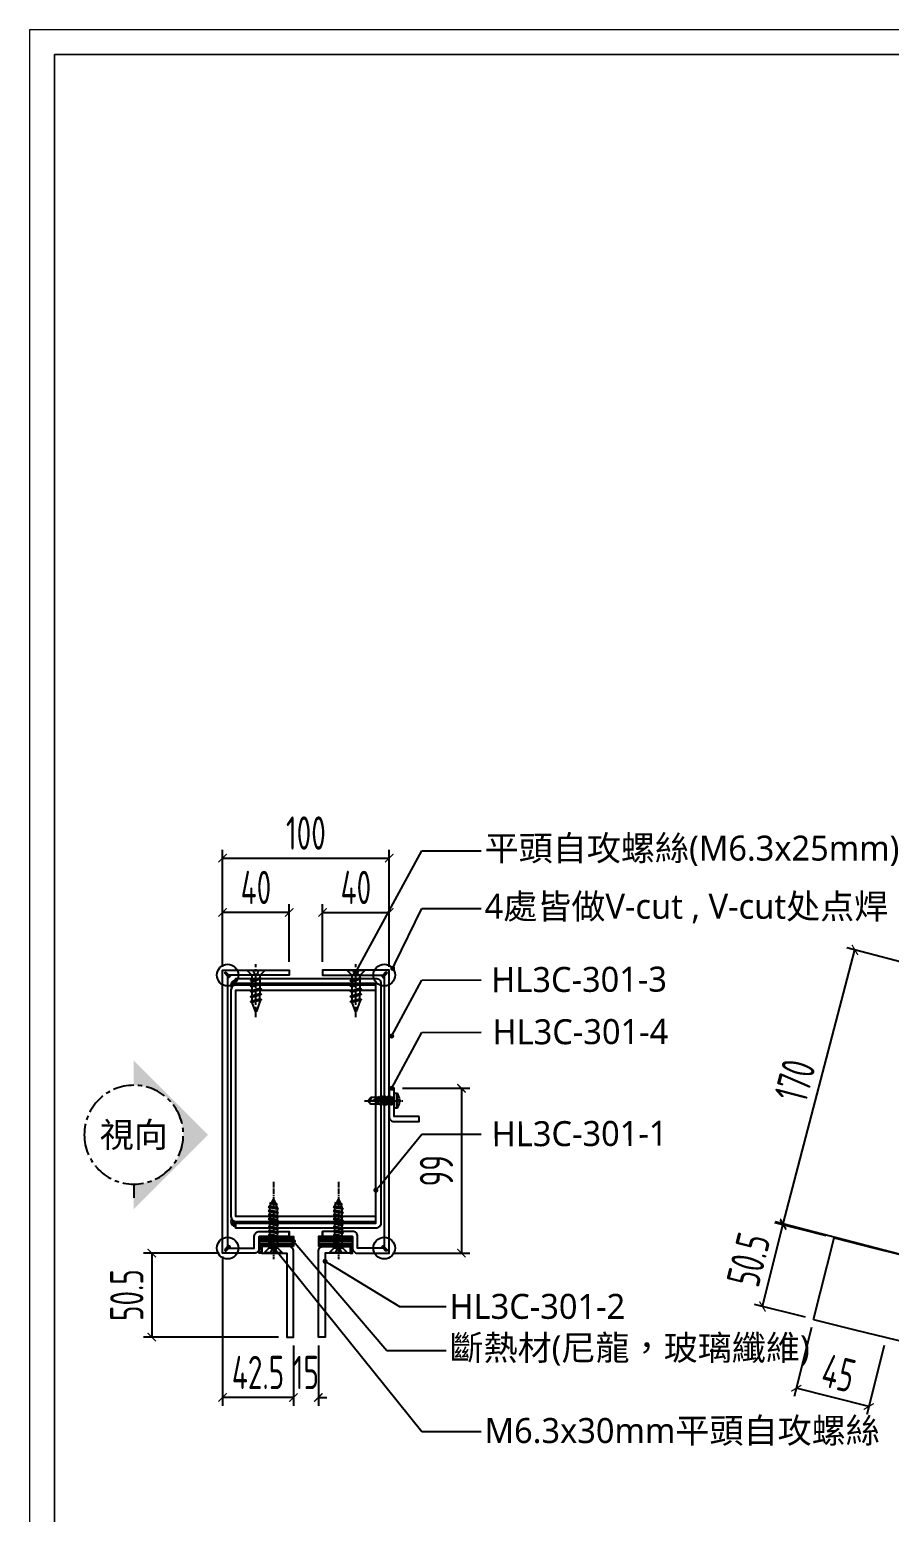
# Model space of a CAD drawing. Extents: x -3378 to 102197, y -3799 to 48702.
# Drawn here: x 22484 to 23001, y -1913 to -1022 of the extents above; entities that cross this region are included whole.
import ezdxf
from ezdxf import colors
from ezdxf.entities.mleader import LeaderData, LeaderLine
from ezdxf.enums import TextEntityAlignment as Align
from ezdxf.math import Vec2, Vec3

# ---------------------------------------------------------------- set-up
doc = ezdxf.new("R2010")
doc.units = 0
doc.linetypes.add('CEN1', pattern=[9, 6, -1, 1, -1])
doc.linetypes.add('CENTER', pattern=[2, 1.25, -0.25, 0.25, -0.25])
for name, color, linetype in [('ARR', 6, 'Continuous'), ('CENTER', 4, 'CENTER'), ('DIM', 173, 'Continuous'), ('GM_ANNO_LABL', 4, 'Continuous'), ('GM_ANNO_TEXT', 7, 'Continuous'), ('螺絲 固定五金 FASTENERS', 124, 'Continuous'), ('螺絲、螺栓', 4, 'Continuous'), ('註解NOTE', 60, 'Continuous'), ('金屬面材 METAL PANEL', 2, 'Continuous'), ('鐵件', 6, 'Continuous'), ('镀锌钢板', 3, 'Continuous')]:
    doc.layers.add(name, color=color, linetype=linetype)
doc.layers.add('GM_CNST', color=171, linetype='Continuous', lineweight=5, plot=False)
doc.styles.add('CHINESE', font='ros1.shx', dxfattribs={"width": 0.75, "bigfont": 'hztxt.shx'})
doc.styles.add('GM', font='')
doc.styles.get('GM').set_extended_font_data('Microsoft JhengHei')
doc.dimstyles.new('F-05', dxfattribs={"dimscale": 5, "dimtxt": 4, "dimasz": 1, "dimexe": 1, "dimexo": 1, "dimgap": 1, "dimtad": 1, "dimdec": 1, "dimzin": 12, "dimdsep": 46, "dimtxsty": 'CHINESE', "dimblk": 'ARCHTICK', "dimcen": 0, "dimclrd": 4, "dimclre": 4, "dimclrt": 1, "dimadec": 0, "dimazin": 3, "dimtfac": 1, "dimtdec": 1, "dimtix": 1, "dimtofl": 0, "dimtmove": 2, "dimatfit": 3, "dimfxl": 1, "dimtolj": 1, "dimtzin": 0, "dimarcsym": 0})
pattern_1 = [(180, (615910.7248, 26685.171), (-1e-15, -1.25), [])]

# ---------------------------------------------------------------- blocks, each defined once
blk = doc.blocks.new('_ArchTick')
at = {"color": 0, "linetype": 'ByBlock', "const_width": 0.15}
blk.add_lwpolyline([(-0.5, -0.5), (0.5, 0.5)], dxfattribs=at)
blk = doc.blocks.new('*D1325')
at = {"layer": 'Defpoints', "color": 0, "ltscale": 10, "transparency": 16777216}
for p in [(22955.03, -1796.71), (22998.57, -1807.65), (22944.63, -1838.12)]:
    blk.add_point(p, dxfattribs=at)
at = {"layer": 'DIM', "color": 4, "lineweight": -2, "ltscale": 10, "transparency": 16777216}
for p, q in [((22953.81, -1801.56), (22943.41, -1842.97)), ((22997.35, -1812.5), (22986.95, -1853.91)), ((22988.16, -1849.06), (22944.63, -1838.12))]:
    blk.add_line(p, q, dxfattribs=at)
at = {"layer": 'DIM', "color": 4, "lineweight": -2, "ltscale": 10, "transparency": 16777216, "xscale": 5, "yscale": 5, "zscale": 5}
for p, rotation in [((22944.63, -1838.12), 165.8931912055115), ((22988.16, -1849.06), 345.8931912055115)]:
    blk.add_blockref('_ArchTick', p, dxfattribs=dict(at, rotation=rotation))
at = {"layer": 'DIM', "color": 1, "ltscale": 10, "transparency": 16777216, "insert": (22970.05, -1829.04), "char_height": 20, "attachment_point": 5, "rotation": 345.89319, "style": 'CHINESE'}
blk.add_mtext('\\A1;45', dxfattribs=at)
blk = doc.blocks.new('*D1326')
at = {"layer": 'Defpoints', "color": 0, "ltscale": 10, "transparency": 16777216}
for p in [(22979.86, -1574.83), (23054.36, -1594.31), (23011.35, -1758.79)]:
    blk.add_point(p, dxfattribs=at)
at = {"layer": 'DIM', "color": 4, "lineweight": -2, "ltscale": 10, "transparency": 16777216}
for p, q in [((22936.85, -1739.3), (22979.86, -1574.83)), ((23049.52, -1593.05), (22975.03, -1573.57)), ((23006.51, -1757.52), (22932.01, -1738.04))]:
    blk.add_line(p, q, dxfattribs=at)
at = {"layer": 'DIM', "color": 4, "lineweight": -2, "ltscale": 10, "transparency": 16777216, "xscale": 5, "yscale": 5, "zscale": 5}
for p, rotation in [((22979.86, -1574.83), 75.34429539571796), ((22936.85, -1739.3), 255.3442953957179)]:
    blk.add_blockref('_ArchTick', p, dxfattribs=dict(at, rotation=rotation))
at = {"layer": 'DIM', "color": 1, "ltscale": 10, "transparency": 16777216, "insert": (22943.85, -1653.27), "char_height": 20, "attachment_point": 5, "rotation": 75.3443, "style": 'CHINESE'}
blk.add_mtext('\\A1;170', dxfattribs=at)
blk = doc.blocks.new('*D1327')
at = {"layer": 'Defpoints', "color": 0, "ltscale": 10, "transparency": 16777216}
for p in [(22936.67, -1740.02), (22967.34, -1747.73), (22955.03, -1796.71)]:
    blk.add_point(p, dxfattribs=at)
at = {"layer": 'DIM', "color": 4, "lineweight": -2, "ltscale": 10, "transparency": 16777216}
for p, q in [((22924.36, -1789), (22936.67, -1740.02)), ((22962.49, -1746.51), (22931.82, -1738.8)), ((22950.18, -1795.49), (22919.51, -1787.78))]:
    blk.add_line(p, q, dxfattribs=at)
at = {"layer": 'DIM', "color": 4, "lineweight": -2, "ltscale": 10, "transparency": 16777216, "xscale": 5, "yscale": 5, "zscale": 5}
for p, rotation in [((22936.67, -1740.02), 75.88910720799166), ((22924.36, -1789), 255.8891072079916)]:
    blk.add_blockref('_ArchTick', p, dxfattribs=dict(at, rotation=rotation))
at = {"layer": 'DIM', "color": 1, "ltscale": 10, "transparency": 16777216, "insert": (22915.97, -1760.85), "char_height": 20, "attachment_point": 5, "rotation": 75.88911, "style": 'CHINESE'}
blk.add_mtext('\\A1;50.5', dxfattribs=at)
blk = doc.blocks.new('*u927')
at = {"layer": 'CENTER', "color": 0, "ltscale": 5}
blk.add_line((28.28, 0), (-3.62, 0), dxfattribs=at)
at = {"layer": '螺絲、螺栓', "color": 0, "linetype": 'ByBlock', "ltscale": 0.2}
for p, q in [((0.3, 5.3), (0.3, -5.3)), ((3.1, 2.5), (3.1, -2.5)), ((3.1, 2.39), (4.64, 2.39)), ((5.08, 3.15), (6.34, -3.15)), ((5.7, 2.39), (7.79, 2.39)), ((8.23, 3.15), (9.49, -3.15)), ((8.85, 2.39), (10.94, 2.39)), ((11.38, 3.15), (12.64, -3.15)), ((12, 2.39), (14.09, 2.39)), ((14.53, 3.15), (15.79, -3.15)), ((17.24, 2.39), (15.15, 2.39)), ((17.68, 3.15), (18.94, -3.15)), ((18.17, 2.61), (24.84, 0.24)), ((3.1, -2.39), (5.9, -2.39)), ((6.96, -2.39), (9.05, -2.39)), ((10.11, -2.39), (12.2, -2.39)), ((13.26, -2.39), (15.35, -2.39)), ((16.41, -2.39), (18.5, -2.39)), ((24.84, -0.23), (19.52, -2.25))]:
    blk.add_line(p, q, dxfattribs=at)
blk.add_lwpolyline([(3.1, -2.5), (0.3, -5.3), (0, -5.3), (0, 5.3), (0.3, 5.3), (3.1, 2.5)], dxfattribs=at)
blk.add_lwpolyline([(0, 1.61, -0.048054), (2.67, 0.68, -0.292428), (3.1, 0, -0.292428), (2.67, -0.68, -0.048054), (0, -1.61, -0.048054)], format="xyb", dxfattribs=at)
for points in [[(6.34, -3.15), (5.9, -2.39), (4.64, 2.39), (5.08, 3.15), (5.27, 3.15), (5.7, 2.39), (6.96, -2.39), (6.53, -3.15)], [(9.49, -3.15), (9.05, -2.39), (7.79, 2.39), (8.23, 3.15), (8.42, 3.15), (8.85, 2.39), (10.11, -2.39), (9.68, -3.15)], [(12.64, -3.15), (12.2, -2.39), (10.94, 2.39), (11.38, 3.15), (11.57, 3.15), (12, 2.39), (13.26, -2.39), (12.83, -3.15)], [(15.79, -3.15), (15.35, -2.39), (14.09, 2.39), (14.53, 3.15), (14.72, 3.15), (15.15, 2.39), (16.41, -2.39), (15.98, -3.15)], [(18.94, -3.15), (18.5, -2.39), (17.24, 2.39), (17.68, 3.15), (17.87, 3.15), (18.3, 2.39), (19.56, -2.39), (19.13, -3.15)]]:
    blk.add_lwpolyline(points, close=True, dxfattribs=at)
blk.add_arc((24.75, 0), 0.252, 292.16272, 69.4623, dxfattribs=at)
blk = doc.blocks.new('*U929')
blk.add_blockref('*u927', (0, 0))
blk = doc.blocks.new('*D1332')
at = {"layer": 'Defpoints', "color": 0, "ltscale": 10, "transparency": 16777216}
for p in [(22600.26, -1552.25), (22600.26, -1589.91), (22640.26, -1586.91)]:
    blk.add_point(p, dxfattribs=at)
at = {"layer": 'DIM', "color": 4, "lineweight": -2, "ltscale": 10, "transparency": 16777216}
for p, q in [((22600.26, -1584.91), (22600.26, -1547.25)), ((22640.26, -1581.91), (22640.26, -1547.25)), ((22640.26, -1552.25), (22600.26, -1552.25))]:
    blk.add_line(p, q, dxfattribs=at)
at = {"layer": 'DIM', "color": 4, "lineweight": -2, "ltscale": 10, "transparency": 16777216, "xscale": 5, "yscale": 5, "zscale": 5, "rotation": 180}
blk.add_blockref('_ArchTick', (22600.26, -1552.25), dxfattribs=at)
at = {"layer": 'DIM', "color": 4, "lineweight": -2, "ltscale": 10, "transparency": 16777216, "xscale": 5, "yscale": 5, "zscale": 5}
blk.add_blockref('_ArchTick', (22640.26, -1552.25), dxfattribs=at)
at = {"layer": 'DIM', "color": 1, "ltscale": 10, "transparency": 16777216, "insert": (22620.26, -1537.25), "char_height": 20, "attachment_point": 5, "style": 'CHINESE'}
blk.add_mtext('\\A1;40', dxfattribs=at)
blk = doc.blocks.new('*D1333')
at = {"layer": 'Defpoints', "color": 0, "ltscale": 10, "transparency": 16777216}
for p in [(22700.27, -1552.25), (22660.27, -1586.91), (22700.27, -1589.91)]:
    blk.add_point(p, dxfattribs=at)
at = {"layer": 'DIM', "color": 4, "lineweight": -2, "ltscale": 10, "transparency": 16777216}
for p, q in [((22660.27, -1581.91), (22660.27, -1547.25)), ((22700.27, -1584.91), (22700.27, -1547.25)), ((22660.27, -1552.25), (22700.27, -1552.25))]:
    blk.add_line(p, q, dxfattribs=at)
at = {"layer": 'DIM', "color": 4, "lineweight": -2, "ltscale": 10, "transparency": 16777216, "xscale": 5, "yscale": 5, "zscale": 5, "rotation": 180}
blk.add_blockref('_ArchTick', (22660.27, -1552.25), dxfattribs=at)
at = {"layer": 'DIM', "color": 4, "lineweight": -2, "ltscale": 10, "transparency": 16777216, "xscale": 5, "yscale": 5, "zscale": 5}
blk.add_blockref('_ArchTick', (22700.27, -1552.25), dxfattribs=at)
at = {"layer": 'DIM', "color": 1, "ltscale": 10, "transparency": 16777216, "insert": (22680.27, -1537.25), "char_height": 20, "attachment_point": 5, "style": 'CHINESE'}
blk.add_mtext('\\A1;40', dxfattribs=at)
blk = doc.blocks.new('*D1334')
at = {"layer": 'Defpoints', "color": 0, "ltscale": 10, "transparency": 16777216}
for p in [(22700.27, -1519.59), (22600.26, -1589.91), (22700.27, -1589.91)]:
    blk.add_point(p, dxfattribs=at)
at = {"layer": 'DIM', "color": 4, "lineweight": -2, "ltscale": 10, "transparency": 16777216}
for p, q in [((22600.26, -1584.91), (22600.26, -1514.59)), ((22600.26, -1519.59), (22700.27, -1519.59)), ((22700.27, -1584.91), (22700.27, -1514.59))]:
    blk.add_line(p, q, dxfattribs=at)
at = {"layer": 'DIM', "color": 4, "lineweight": -2, "ltscale": 10, "transparency": 16777216, "xscale": 5, "yscale": 5, "zscale": 5, "rotation": 180}
blk.add_blockref('_ArchTick', (22600.26, -1519.59), dxfattribs=at)
at = {"layer": 'DIM', "color": 4, "lineweight": -2, "ltscale": 10, "transparency": 16777216, "xscale": 5, "yscale": 5, "zscale": 5}
blk.add_blockref('_ArchTick', (22700.27, -1519.59), dxfattribs=at)
at = {"layer": 'DIM', "color": 1, "ltscale": 10, "transparency": 16777216, "insert": (22650.26, -1504.59), "char_height": 20, "attachment_point": 5, "style": 'CHINESE'}
blk.add_mtext('\\A1;100', dxfattribs=at)
blk = doc.blocks.new('*D1335')
at = {"layer": 'Defpoints', "color": 0, "ltscale": 10, "transparency": 16777216}
for p in [(22603.26, -1756.91), (22557.74, -1807.39), (22638.77, -1807.39)]:
    blk.add_point(p, dxfattribs=at)
at = {"layer": 'DIM', "color": 4, "lineweight": -2, "ltscale": 10, "transparency": 16777216}
for p, q in [((22598.26, -1756.91), (22552.74, -1756.91)), ((22557.74, -1756.91), (22557.74, -1807.39)), ((22633.77, -1807.39), (22552.74, -1807.39))]:
    blk.add_line(p, q, dxfattribs=at)
at = {"layer": 'DIM', "color": 4, "lineweight": -2, "ltscale": 10, "transparency": 16777216, "xscale": 5, "yscale": 5, "zscale": 5}
for p, rotation in [((22557.74, -1756.91), 90), ((22557.74, -1807.39), 270)]:
    blk.add_blockref('_ArchTick', p, dxfattribs=dict(at, rotation=rotation))
at = {"layer": 'DIM', "color": 1, "ltscale": 10, "transparency": 16777216, "insert": (22542.74, -1782.15), "char_height": 20, "attachment_point": 5, "rotation": 90, "style": 'CHINESE'}
blk.add_mtext('\\A1;50.5', dxfattribs=at)
blk = doc.blocks.new('_Dot')
at = {"color": 0, "linetype": 'ByBlock', "lineweight": -2}
blk.add_line((-0.5, 0), (-1, 0), dxfattribs=at)
at = {"color": 0, "linetype": 'ByBlock', "const_width": 0.5}
blk.add_lwpolyline([(-0.25, 0, 1), (0.25, 0, 1)], format="xyb", close=True, dxfattribs=at)
blk = doc.blocks.new('玻璃飾條01')
at = {"layer": '金屬面材 METAL PANEL', "linetype": 'Continuous'}
blk.add_lwpolyline([(50.5, -19), (50.5, -4), (0, -4), (0, 0), (51.5, 0, -0.414214), (54.5, -3), (54.5, -19), (50.5, -19)], format="xyb", dxfattribs=at)
blk = doc.blocks.new('A$C4E2A2353')
at = {"layer": 'ARR', "color": 0, "linetype": 'CEN1', "ltscale": 0.5}
blk.add_line((42.86, 0), (-3.62, 0), dxfattribs=at)
at = {"layer": 'ARR', "color": 0, "linetype": 'ByBlock', "ltscale": 0.3}
for p, q in [((0.3, -5.3), (0.3, 5.3)), ((3.1, -2.5), (3.1, 2.5)), ((4.38, 2.15), (3.1, 2.15)), ((3.1, 1.24), (3.82, -2.16)), ((4.71, 2.87), (4.38, 2.15)), ((4.38, 2.15), (5.3, -2.16)), ((4.43, 1.96), (5.34, -2.36)), ((5.34, 2.15), (4.71, 2.87)), ((4.71, 2.87), (5.93, -2.88)), ((4.89, 2.06), (5.8, -2.26)), ((6.82, 2.15), (5.34, 2.15)), ((5.34, 2.15), (6.26, -2.16)), ((5.34, 2.15), (6.26, -2.16)), ((7.15, 2.87), (6.82, 2.15)), ((6.82, 2.15), (7.74, -2.16)), ((6.86, 1.96), (7.78, -2.36)), ((7.78, 2.15), (7.15, 2.87)), ((7.15, 2.87), (8.37, -2.88)), ((7.32, 2.06), (8.24, -2.26)), ((9.26, 2.15), (7.78, 2.15)), ((7.78, 2.15), (8.7, -2.16)), ((7.78, 2.15), (8.7, -2.16)), ((9.59, 2.87), (9.26, 2.15)), ((9.26, 2.15), (10.17, -2.16)), ((9.3, 1.96), (10.21, -2.36)), ((10.22, 2.15), (9.59, 2.87)), ((9.59, 2.87), (10.81, -2.88)), ((9.76, 2.06), (10.67, -2.26)), ((11.7, 2.15), (10.22, 2.15)), ((10.22, 2.15), (11.13, -2.16)), ((10.22, 2.15), (11.13, -2.16)), ((12.02, 2.87), (11.7, 2.15)), ((11.7, 2.15), (12.61, -2.16)), ((11.74, 1.96), (12.65, -2.36)), ((12.66, 2.15), (12.02, 2.87)), ((12.02, 2.87), (13.24, -2.88)), ((12.2, 2.06), (13.11, -2.26)), ((14.13, 2.15), (12.66, 2.15)), ((12.66, 2.15), (13.57, -2.16)), ((12.66, 2.15), (13.57, -2.16)), ((14.46, 2.87), (14.13, 2.15)), ((14.13, 2.15), (15.05, -2.16)), ((14.18, 1.96), (15.09, -2.36)), ((15.09, 2.15), (14.46, 2.87)), ((14.46, 2.87), (15.68, -2.88)), ((14.64, 2.06), (15.55, -2.26)), ((16.57, 2.15), (15.09, 2.15)), ((15.09, 2.15), (16.01, -2.16)), ((15.09, 2.15), (16.01, -2.16)), ((16.9, 2.87), (16.57, 2.15)), ((16.57, 2.15), (17.49, -2.16)), ((16.61, 1.96), (17.53, -2.36)), ((17.53, 2.15), (16.9, 2.87)), ((16.9, 2.87), (18.12, -2.88)), ((17.07, 2.06), (17.99, -2.26)), ((19.01, 2.15), (17.53, 2.15)), ((17.53, 2.15), (18.45, -2.16)), ((17.53, 2.15), (18.45, -2.16)), ((19.34, 2.87), (19.01, 2.15)), ((19.01, 2.15), (19.92, -2.16)), ((19.05, 1.96), (19.96, -2.36)), ((19.97, 2.15), (19.34, 2.87)), ((19.34, 2.87), (20.56, -2.88)), ((19.51, 2.06), (20.42, -2.26)), ((21.45, 2.15), (19.97, 2.15)), ((19.97, 2.15), (20.88, -2.16)), ((19.97, 2.15), (20.88, -2.16)), ((21.77, 2.87), (21.45, 2.15)), ((21.77, 2.87), (21.45, 2.15)), ((21.45, 2.15), (22.36, -2.16)), ((21.45, 2.15), (22.36, -2.16)), ((21.49, 1.96), (22.4, -2.36)), ((21.49, 1.96), (22.4, -2.36)), ((22.41, 2.15), (21.77, 2.87)), ((21.77, 2.87), (22.99, -2.88)), ((22.41, 2.15), (21.77, 2.87)), ((21.77, 2.87), (22.99, -2.88)), ((21.95, 2.06), (22.86, -2.26)), ((21.95, 2.06), (22.86, -2.26)), ((23.88, 2.15), (22.41, 2.15)), ((22.41, 2.15), (23.32, -2.16)), ((23.88, 2.15), (22.41, 2.15)), ((22.41, 2.15), (23.32, -2.16)), ((22.41, 2.15), (23.32, -2.16)), ((22.41, 2.15), (23.32, -2.16)), ((24.21, 2.87), (23.88, 2.15)), ((24.21, 2.87), (23.88, 2.15)), ((23.88, 2.15), (24.8, -2.16)), ((23.88, 2.15), (24.8, -2.16)), ((23.93, 1.96), (24.84, -2.36)), ((23.93, 1.96), (24.84, -2.36)), ((24.84, 2.15), (24.21, 2.87)), ((24.21, 2.87), (25.43, -2.88)), ((24.84, 2.15), (24.21, 2.87)), ((24.21, 2.87), (25.43, -2.88)), ((24.38, 2.06), (25.3, -2.26)), ((24.38, 2.06), (25.3, -2.26)), ((26.32, 2.15), (24.84, 2.15)), ((24.84, 2.15), (25.76, -2.16)), ((26.32, 2.15), (24.84, 2.15)), ((24.84, 2.15), (25.76, -2.16)), ((24.84, 2.15), (25.76, -2.16)), ((24.84, 2.15), (25.76, -2.16)), ((26.65, 2.87), (26.32, 2.15)), ((26.65, 2.87), (26.32, 2.15)), ((26.32, 2.15), (27.24, -2.16)), ((26.32, 2.15), (27.24, -2.16)), ((26.36, 1.96), (27.28, -2.36)), ((26.36, 1.96), (27.28, -2.36)), ((27.28, 2.15), (26.65, 2.87)), ((26.65, 2.87), (27.87, -2.88)), ((27.28, 2.15), (26.65, 2.87)), ((26.65, 2.87), (27.87, -2.88)), ((26.82, 2.06), (27.74, -2.26)), ((26.82, 2.06), (27.74, -2.26)), ((28.91, 1.45), (27.28, 2.15)), ((27.28, 2.15), (28.19, -2.16)), ((27.28, 2.15), (28.19, -2.16)), ((27.28, 2.15), (28.19, -2.16)), ((27.28, 2.15), (28.19, -2.16)), ((29.24, 2.17), (28.91, 1.45)), ((28.91, 1.45), (29.52, -1.46)), ((29.96, 0.99), (29.24, 2.17)), ((29.24, 2.17), (30.16, -2.18)), ((32.25, 0), (29.96, 1.25)), ((29.96, 0.99), (30.39, -1)), ((32.26, 0), (32.25, 0)), ((3.1, -1.02), (3.49, -2.88)), ((3.1, -2.44), (3.49, -2.88)), ((3.49, -2.88), (3.82, -2.16)), ((3.82, -2.16), (5.3, -2.16)), ((5.3, -2.16), (5.93, -2.88)), ((5.93, -2.88), (6.26, -2.16)), ((6.26, -2.16), (7.74, -2.16)), ((7.74, -2.16), (8.37, -2.88)), ((8.37, -2.88), (8.7, -2.16)), ((8.7, -2.16), (10.17, -2.16)), ((10.17, -2.16), (10.81, -2.88)), ((10.81, -2.88), (11.13, -2.16)), ((11.13, -2.16), (12.61, -2.16)), ((12.61, -2.16), (13.24, -2.88)), ((13.24, -2.88), (13.57, -2.16)), ((13.57, -2.16), (15.05, -2.16)), ((15.05, -2.16), (15.68, -2.88)), ((15.68, -2.88), (16.01, -2.16)), ((16.01, -2.16), (17.49, -2.16)), ((17.49, -2.16), (18.12, -2.88)), ((18.12, -2.88), (18.45, -2.16)), ((18.45, -2.16), (19.92, -2.16)), ((19.92, -2.16), (20.56, -2.88)), ((20.56, -2.88), (20.88, -2.16)), ((20.88, -2.16), (22.36, -2.16)), ((22.36, -2.16), (22.99, -2.88)), ((22.36, -2.16), (22.99, -2.88)), ((22.99, -2.88), (23.32, -2.16)), ((22.99, -2.88), (23.32, -2.16)), ((23.32, -2.16), (24.8, -2.16)), ((23.32, -2.16), (24.8, -2.16)), ((24.8, -2.16), (25.43, -2.88)), ((24.8, -2.16), (25.43, -2.88)), ((25.43, -2.88), (25.76, -2.16)), ((25.43, -2.88), (25.76, -2.16)), ((25.76, -2.16), (27.24, -2.16)), ((25.76, -2.16), (27.24, -2.16)), ((27.24, -2.16), (27.87, -2.88)), ((27.24, -2.16), (27.87, -2.88)), ((27.87, -2.88), (28.19, -2.16)), ((27.87, -2.88), (28.19, -2.16)), ((28.19, -2.16), (29.52, -1.46)), ((29.52, -1.46), (30.16, -2.18)), ((30.16, -2.18), (30.39, -1)), ((30.39, -1), (32.25, -0.01)), ((32.25, -0.01), (32.26, 0))]:
    blk.add_line(p, q, dxfattribs=at)
blk.add_lwpolyline([(3.1, 2.5), (0.3, 5.3), (0, 5.3), (0, -5.3), (0.3, -5.3), (3.1, -2.5)], dxfattribs=at)
blk.add_lwpolyline([(0, -1.61, 0.048054), (2.67, -0.68, 0.292428), (3.1, 0, 0.292428), (2.67, 0.68, 0.048054), (0, 1.61, 0.048054)], format="xyb", dxfattribs=at)
blk = doc.blocks.new('*U920')
at = {"layer": '螺絲、螺栓', "color": 0, "linetype": 'ByBlock', "xscale": -1, "rotation": 180}
blk.add_blockref('A$C4E2A2353', (0, 0), dxfattribs=at)
blk = doc.blocks.new('M5x16圓頭自攻')
at = {"layer": 'ARR', "color": 0, "linetype": 'CENTER', "ltscale": 0.87}
blk.add_line((18, 0), (-5.1, 0), dxfattribs=at)
at = {"layer": 'ARR', "color": 0, "linetype": 'ByBlock', "ltscale": 0.3}
for p, q in [((-1.61, -4.5), (-1.61, 4.5)), ((0.5, 2.24), (1.14, 1.9)), ((0.72, 2.13), (1.65, -2.5)), ((1.89, 1.9), (1.14, 1.9)), ((2.24, 2.5), (3.24, -2.5)), ((3.48, 1.9), (2.73, 1.9)), ((3.83, 2.5), (4.83, -2.5)), ((5.07, 1.9), (4.32, 1.9)), ((5.42, 2.5), (6.42, -2.5)), ((6.81, 1.9), (5.91, 1.9)), ((7.16, 2.5), (8.16, -2.5)), ((8.4, 1.9), (7.65, 1.9)), ((8.73, 1.9), (7.98, 1.9)), ((9.08, 2.5), (9.7, -0.6)), ((14.12, 2.1), (9.46, 2.1)), ((15.83, 0.06), (14.12, 2.1)), ((15.83, 0.06), (15.95, 0.06)), ((16, -0.01), (16, 0.01)), ((2.14, -1.9), (2.89, -1.9)), ((3.73, -1.9), (4.48, -1.9)), ((5.32, -1.9), (6.07, -1.9)), ((6.91, -1.9), (7.81, -1.9)), ((8.54, -2.1), (12.91, -2.1)), ((15.83, -0.06), (14.12, -2.1)), ((15.83, -0.06), (15.95, -0.06))]:
    blk.add_line(p, q, dxfattribs=at)
blk.add_lwpolyline([(-2.98, -0.5, 0.134476), (-1.61, -4.5), (-0.58, -4.5, 0.198912), (-0.44, -4.44), (-0.06, -4.06, 0.198912), (0, -3.92), (0, 3.92, 0.198912), (-0.06, 4.06), (-0.44, 4.44, 0.198912), (-0.58, 4.5), (-1.61, 4.5, 0.134562), (-2.98, 0.5), (-2.48, 0.5), (-2.48, -0.5), (-2.98, -0.5)], format="xyb", dxfattribs=at)
blk.add_lwpolyline([(1.14, 1.9), (2.14, -1.9), (1.8, -2.5), (1.65, -2.5), (1.3, -1.9), (0.3, 1.9), (0.5, 2.24)], dxfattribs=at)
for points in [[(3.24, -2.5), (2.89, -1.9), (1.89, 1.9), (2.24, 2.5), (2.39, 2.5), (2.73, 1.9), (3.73, -1.9), (3.39, -2.5)], [(4.83, -2.5), (4.48, -1.9), (3.48, 1.9), (3.83, 2.5), (3.98, 2.5), (4.32, 1.9), (5.32, -1.9), (4.98, -2.5)], [(6.42, -2.5), (6.07, -1.9), (5.07, 1.9), (5.42, 2.5), (5.57, 2.5), (5.91, 1.9), (6.91, -1.9), (6.57, -2.5)], [(8.16, -2.5), (7.81, -1.9), (6.81, 1.9), (7.16, 2.5), (7.31, 2.5), (7.65, 1.9), (8.65, -1.9), (8.31, -2.5)], [(9.08, 2.5), (8.73, 1.9), (9.7, -0.6), (9.46, 2.1), (9.23, 2.5)]]:
    blk.add_lwpolyline(points, close=True, dxfattribs=at)
for centre, radius, start, end in [((0.67, 3.07), 0.874, 220.33884, 257.78016), ((10.86, -0.29), 1.2, 56.15202, 236.15202), ((14.85, 6.88), 7.01, 241.64577, 278.00805), ((15.9, 1.75), 1.82, 168.86169, 267.68654), ((15.95, 0.01), 0.05, 0, 90), ((1.17, -3.34), 1.44, 84.73115, 144.21996), ((13.52, 4.88), 7.01, 241.64577, 274.95411), ((15.95, -0.01), 0.05, 270, 0)]:
    blk.add_arc(centre, radius, start, end, dxfattribs=at)
blk = doc.blocks.new('*U255')
blk.add_blockref('M5x16圓頭自攻', (0, 0))
blk = doc.blocks.new('*U47')
blk.add_hatch(color=256).paths.add_polyline_path([(-4.455, 2.97), (0, -1.485), (0, 0, -1), (0, 5.94), (0, 7.425)])
at = {"linetype": 'ByBlock', "ltscale": 3}
blk.add_lwpolyline([(0, 0), (0, -0.823)], dxfattribs=at)
at = {"linetype": 'ByBlock'}
blk.add_circle((0, 2.97), 2.97, dxfattribs=at)
at = {"layer": 'GM_ANNO_TEXT', "style": 'GM'}
blk.add_attdef('圖號', text='', height=1.5, dxfattribs=at).set_placement((0, 2.97), align=Align.MIDDLE_CENTER)
blk = doc.blocks.new('*D1337')
at = {"layer": 'Defpoints', "color": 0, "ltscale": 10, "transparency": 16777216}
for p in [(22703.27, -1657.91), (22697.27, -1756.91), (22743.63, -1756.91)]:
    blk.add_point(p, dxfattribs=at)
at = {"layer": 'DIM', "color": 4, "lineweight": -2, "ltscale": 10, "transparency": 16777216}
for p, q in [((22708.27, -1657.91), (22748.63, -1657.91)), ((22743.63, -1657.91), (22743.63, -1756.91)), ((22702.27, -1756.91), (22748.63, -1756.91))]:
    blk.add_line(p, q, dxfattribs=at)
at = {"layer": 'DIM', "color": 4, "lineweight": -2, "ltscale": 10, "transparency": 16777216, "xscale": 5, "yscale": 5, "zscale": 5}
for p, rotation in [((22743.63, -1657.91), 90), ((22743.63, -1756.91), 270)]:
    blk.add_blockref('_ArchTick', p, dxfattribs=dict(at, rotation=rotation))
at = {"layer": 'DIM', "color": 1, "ltscale": 10, "transparency": 16777216, "insert": (22728.63, -1707.41), "char_height": 20, "attachment_point": 5, "rotation": 90, "style": 'CHINESE'}
blk.add_mtext('\\A1;99', dxfattribs=at)
blk = doc.blocks.new('grtgr')
for radius in [1.58, 1.28, 0.984, 0.684]:
    blk.add_arc((-2.12, -2.12), radius, 180, 270)
at = {"layer": '金屬面材 METAL PANEL'}
blk.add_lwpolyline([(-2.12, -2.83), (-0.55, -1.26, 0.957839), (-1.29, -0.58), (-2.83, -2.12)], format="xyb", dxfattribs=at)
blk = doc.blocks.new('*D1339')
at = {"layer": 'Defpoints', "color": 0, "ltscale": 10, "transparency": 16777216}
for p in [(22642.77, -1807.39), (22657.77, -1807.39), (22657.77, -1843.62)]:
    blk.add_point(p, dxfattribs=at)
at = {"layer": 'DIM', "color": 4, "lineweight": -2, "ltscale": 10, "transparency": 16777216}
for p, q in [((22642.77, -1812.39), (22642.77, -1848.62)), ((22657.77, -1812.39), (22657.77, -1848.62)), ((22642.77, -1843.62), (22637.77, -1843.62)), ((22657.77, -1843.62), (22662.77, -1843.62))]:
    blk.add_line(p, q, dxfattribs=at)
at = {"layer": 'DIM', "color": 4, "lineweight": -2, "ltscale": 10, "transparency": 16777216, "xscale": 5, "yscale": 5, "zscale": 5}
blk.add_blockref('_ArchTick', (22642.77, -1843.62), dxfattribs=at)
at = {"layer": 'DIM', "color": 4, "lineweight": -2, "ltscale": 10, "transparency": 16777216, "xscale": 5, "yscale": 5, "zscale": 5, "rotation": 180}
blk.add_blockref('_ArchTick', (22657.77, -1843.62), dxfattribs=at)
at = {"layer": 'DIM', "color": 1, "ltscale": 10, "transparency": 16777216, "insert": (22650.27, -1828.62), "char_height": 20, "attachment_point": 5, "style": 'CHINESE'}
blk.add_mtext('\\A1;15', dxfattribs=at)
blk = doc.blocks.new('*D1340')
at = {"layer": 'Defpoints', "color": 0, "ltscale": 10, "transparency": 16777216}
for p in [(22600.26, -1753.91), (22642.77, -1807.39), (22600.26, -1843.62)]:
    blk.add_point(p, dxfattribs=at)
at = {"layer": 'DIM', "color": 4, "lineweight": -2, "ltscale": 10, "transparency": 16777216}
for p, q in [((22600.26, -1758.91), (22600.26, -1848.62)), ((22642.77, -1812.39), (22642.77, -1848.62)), ((22642.77, -1843.62), (22600.26, -1843.62))]:
    blk.add_line(p, q, dxfattribs=at)
at = {"layer": 'DIM', "color": 4, "lineweight": -2, "ltscale": 10, "transparency": 16777216, "xscale": 5, "yscale": 5, "zscale": 5, "rotation": 180}
blk.add_blockref('_ArchTick', (22600.26, -1843.62), dxfattribs=at)
at = {"layer": 'DIM', "color": 4, "lineweight": -2, "ltscale": 10, "transparency": 16777216, "xscale": 5, "yscale": 5, "zscale": 5}
blk.add_blockref('_ArchTick', (22642.77, -1843.62), dxfattribs=at)
at = {"layer": 'DIM', "color": 1, "ltscale": 10, "transparency": 16777216, "insert": (22621.51, -1828.62), "char_height": 20, "attachment_point": 5, "style": 'CHINESE'}
blk.add_mtext('\\A1;42.5', dxfattribs=at)
blk = doc.blocks.new('TK')
at = {"lineweight": 0}
blk.add_3dface([(3, 5), (415, 5), (415, 294), (3, 294)], dxfattribs=at)
at = {"layer": 'GM_CNST'}
blk.add_lwpolyline([(3, 294), (415, 294), (415, 30.55), (3, 30.55)], close=True, dxfattribs=at)
at = {"layer": 'GM_CNST', "linetype": 'Continuous', "lineweight": 0}
blk.add_3dface([(420, 0), (0, 0), (0, 297), (420, 297)], dxfattribs=at)
at = {"layer": 'GM_ANNO_TEXT', "style": 'GM'}
for tag, p in [('業主', (283.43, 26.37)), ('圖名', (283.48, 9.14))]:
    blk.add_attdef(tag, text='', height=2.56, dxfattribs=at).set_placement(p, align=Align.MIDDLE_LEFT)
for tag, p in [('繪圖者', (109.3, 23.05)), ('比例尺', (166.71, 23.04)), ('設計者', (109.3, 9.56)), ('單位', (138.49, 9.62)), ('日期', (166.62, 9.45))]:
    blk.add_attdef(tag, text='', height=2.56, dxfattribs=at).set_placement(p, align=Align.CENTER)
for p in [(389.45, 19.37), (389.45, 13.69), (359.78, 12.56), (389.45, 8.01)]:
    blk.add_attdef('加工編號', text='', height=2.56, dxfattribs=at).set_placement(p, align=Align.MIDDLE)

msp = doc.modelspace()

# ---------------------------------------------------------------- hatches: boundary and pattern name
h = msp.add_hatch()
h.set_pattern_fill('ANSI31', color=9, scale=10, angle=135, style=0)
h.set_pattern_definition(pattern_1)
h.paths.add_polyline_path([(22642.769, -1752.889), (22623.769, -1752.889), (22623.769, -1756.889), (22622.269, -1756.889), (22622.269, -1746.889), (22642.769, -1746.889)])
h = msp.add_hatch()
h.set_pattern_fill('ANSI31', color=9, scale=10, angle=135, style=0)
h.set_pattern_definition(pattern_1)
h.paths.add_polyline_path([(22657.767, -1752.889), (22676.767, -1752.889), (22676.767, -1756.889), (22678.267, -1756.889), (22678.267, -1746.889), (22657.767, -1746.889)])

# ---------------------------------------------------------------- linework, layer by layer
at = {"color": 6, "linetype": 'Continuous'}
for points in [[(22642.769, -1752.889), (22623.769, -1752.889), (22623.769, -1756.889), (22622.269, -1756.889), (22622.269, -1746.889), (22642.769, -1746.889)], [(22657.767, -1752.889), (22676.767, -1752.889), (22676.767, -1756.889), (22678.267, -1756.889), (22678.267, -1746.889), (22657.767, -1746.889)]]:
    msp.add_lwpolyline(points, close=True, dxfattribs=at)
at = {"layer": '註解NOTE'}
for centre in [(22603.26, -1589.912), (22697.268, -1589.912), (22603.26, -1753.912), (22697.268, -1753.912)]:
    msp.add_circle(centre, 6.485, dxfattribs=at)
at = {"layer": '金屬面材 METAL PANEL'}
msp.add_line((22955.032, -1796.708), (22967.34, -1747.73), dxfattribs=at)
for points in [[(22640.26, -1589.912), (22640.26, -1589.912), (22640.26, -1589.912), (22603.26, -1589.912), (22603.26, -1753.912), (22619.261, -1753.912), (22619.261, -1746.912, -0.4142136), (22622.261, -1743.912), (22640.26, -1743.912), (22640.26, -1746.912), (22640.26, -1746.912), (22640.26, -1743.912), (22640.26, -1743.912), (22640.26, -1746.912), (22622.261, -1746.912), (22622.261, -1753.912, -0.4142136), (22619.261, -1756.912), (22600.26, -1756.912), (22600.26, -1586.912), (22640.26, -1586.912), (22640.26, -1589.912), (22640.26, -1589.912), (22640.26, -1589.912)], [(22660.268, -1589.912), (22660.268, -1589.912), (22660.268, -1589.912), (22697.268, -1589.912), (22697.268, -1753.912), (22681.267, -1753.912), (22681.267, -1746.912, 0.4142136), (22678.267, -1743.912), (22660.268, -1743.912), (22660.268, -1746.912), (22660.268, -1746.912), (22660.268, -1743.912), (22660.268, -1743.912), (22660.268, -1746.912), (22678.267, -1746.912), (22678.267, -1753.912, 0.4142136), (22681.267, -1756.912), (22700.268, -1756.912), (22700.268, -1586.912), (22660.268, -1586.912), (22660.268, -1589.912), (22660.268, -1589.912), (22660.268, -1589.912)]]:
    msp.add_lwpolyline(points, format="xyb", dxfattribs=at)
msp.add_lwpolyline([(22718.268, -1674.912), (22703.268, -1674.912), (22703.268, -1657.912), (22700.268, -1657.912), (22700.268, -1674.912, 0.4142136), (22703.268, -1677.912), (22718.268, -1677.912)], format="xyb", close=True, dxfattribs=at)
for radius, start in [(3117.331, 255.480627), (3167.831, 255.487204)]:
    msp.add_arc((23748.878, 1270.043), radius, start, 284.876157, dxfattribs=at)
at = {"layer": '鐵件', "color": 7, "linetype": 'Continuous'}
for centre, radius, start, end in [((22608.26, -1595.912), 3, 90, 210.153195), ((22608.26, -1595.912), 2, 90, 199.624551), ((22608.26, -1595.912), 1, 90, 189.747733), ((22608.26, -1737.912), 3, 149.846805, 270), ((22608.26, -1737.912), 2, 160.375449, 270), ((22608.26, -1737.912), 1, 170.252267, 270)]:
    msp.add_arc(centre, radius, start, end, dxfattribs=at)
at = {"layer": '镀锌钢板'}
for points in [[(22608.26, -1594.912), (22608.26, -1591.912), (22692.268, -1591.912, -0.4142136), (22695.268, -1594.912), (22695.268, -1738.912, -0.4142136), (22692.268, -1741.912), (22608.268, -1741.912), (22608.268, -1738.912), (22692.268, -1738.912), (22692.268, -1594.912), (22608.26, -1594.912)], [(22692.268, -1595.912), (22608.268, -1595.912, 0.4142136), (22605.268, -1598.912), (22605.268, -1734.912, 0.4142136), (22608.268, -1737.912), (22692.268, -1737.912), (22692.268, -1734.912), (22608.268, -1734.912), (22608.268, -1598.912), (22692.268, -1598.912), (22692.268, -1595.912)]]:
    msp.add_lwpolyline(points, format="xyb", dxfattribs=at)

# ---------------------------------------------------------------- block references
at = {"xscale": 5, "yscale": 5, "zscale": 5}
msp.add_blockref('TK', (22484.418, -2506.983), dxfattribs=at)
at = {"color": 1, "xscale": -1}
msp.add_blockref('grtgr', (22601.139, -1587.791), dxfattribs=at)
at = {"color": 1}
msp.add_blockref('grtgr', (22699.389, -1587.791), dxfattribs=at)
at = {"color": 1, "rotation": 180}
msp.add_blockref('grtgr', (22601.139, -1756.034), dxfattribs=at)
at = {"color": 1, "xscale": -1, "rotation": 180}
msp.add_blockref('grtgr', (22699.389, -1756.034), dxfattribs=at)
at = {"layer": 'GM_ANNO_LABL', "linetype": 'CENTER'}
ref = msp.add_blockref('*U47', (22546.929, -1715.497), dxfattribs=dict(at, xscale=-10, yscale=10, zscale=10))
ref.add_attrib('圖號', '視向', dxfattribs={"layer": 'GM_ANNO_TEXT', "height": 15, "style": 'GM'}).set_placement((22546.929, -1685.797), align=Align.MIDDLE_CENTER)
at = {"layer": '螺絲 固定五金 FASTENERS'}
for name, p, rotation in [('*U929', (22620.26, -1586.912), 269.9999999999999), ('*U929', (22680.26, -1586.912), 269.9999999999999), ('*U920', (22630.769, -1756.889), 90), ('*U920', (22669.767, -1756.889), 90)]:
    msp.add_blockref(name, p, dxfattribs=dict(at, rotation=rotation))
at = {"layer": '螺絲 固定五金 FASTENERS', "xscale": -1}
msp.add_blockref('*U255', (22703.368, -1665.412), dxfattribs=at)
at = {"layer": '金屬面材 METAL PANEL', "linetype": 'Continuous', "xscale": -1, "rotation": 270.0000067911949}
msp.add_blockref('玻璃飾條01', (22642.769, -1807.389), dxfattribs=at)
at = {"layer": '金屬面材 METAL PANEL', "linetype": 'Continuous', "rotation": 90}
msp.add_blockref('玻璃飾條01', (22657.767, -1807.389), dxfattribs=at)

# ---------------------------------------------------------------- dimensions: what is measured, and where the dimension line sits
at = {"layer": 'DIM', "ltscale": 10}
for base, p1, p2, angle, picture, middle in [((22700.268, -1519.595), (22600.26, -1589.912), (22700.268, -1589.912), 180, '*D1334', (22650.264, -1504.595)), ((22600.26, -1552.252), (22640.26, -1586.912), (22600.26, -1589.912), 180, '*D1332', (22620.26, -1537.252)), ((22700.268, -1552.252), (22660.268, -1586.912), (22700.268, -1589.912), 180, '*D1333', (22680.268, -1537.252)), ((22743.628, -1756.912), (22703.268, -1657.912), (22697.268, -1756.912), 90, '*D1337', (22728.628, -1707.412)), ((22557.741, -1807.389), (22603.26, -1756.912), (22638.769, -1807.389), 90, '*D1335', (22542.741, -1782.151))]:
    dim = msp.add_linear_dim(base=base, p1=p1, p2=p2, angle=angle, dimstyle='F-05', dxfattribs=at)
    dim.commit()
    dim.dimension.update_dxf_attribs({"geometry": picture, "text_midpoint": middle})
for p1, p2, distance, picture, middle in [((23011.349, -1758.786), (23054.362, -1594.315), 77.003, '*D1326', (22943.846, -1653.273)), ((22955.032, -1796.708), (22967.344, -1747.731), 31.627, '*D1327', (22915.968, -1760.852))]:
    dim = msp.add_aligned_dim(p1=p1, p2=p2, distance=distance, dimstyle='F-05', dxfattribs=at)
    dim.commit()
    dim.dimension.update_dxf_attribs({"geometry": picture, "text_midpoint": middle})
for base, p2, picture, middle in [((22600.26, -1843.621), (22600.26, -1753.912), '*D1340', (22621.514, -1828.621)), ((22657.767, -1843.621), (22657.767, -1807.389), '*D1339', (22650.268, -1828.621))]:
    dim = msp.add_linear_dim(base=base, p1=(22642.769, -1807.389), p2=p2, dimstyle='F-05', dxfattribs=at)
    dim.commit()
    dim.dimension.update_dxf_attribs({"geometry": picture, "text_midpoint": middle})
dim = msp.add_aligned_dim(p1=(22998.571, -1807.65), p2=(22955.032, -1796.708), distance=42.696, text='45', dimstyle='F-05', dxfattribs=at)
dim.commit()
dim.dimension.update_dxf_attribs({"geometry": '*D1325', "text_midpoint": (22970.051, -1829.041)})

# ---------------------------------------------------------------- leaders
at = {"layer": 'GM_ANNO_LABL'}
ml = msp.add_multileader_mtext('Standard', dxfattribs=at)
ml.set_content('{\\fMicrosoft JhengHei|b0|i0|c136|p34;平頭自攻螺絲(M6.3x25mm)}', color=256, style='GM')
ml.set_leader_properties()
ml.set_arrow_properties(name='DOT')
ml.build(insert=Vec2(0, 0))
ml.multileader.update_dxf_attribs({"arrow_head_size": 3})
ctx = ml.context
ctx.base_point, ctx.char_height, ctx.arrow_head_size, ctx.plane_origin = Vec3(22755.521, -1515.342), 15, 3, Vec3(22782.301, -1577.941)
notes = []
notes.append((ctx, [(0, (1, 1, 0), (22719.945, -1515.342), (1, 0), 35.576, [(0, [(22680.26, -1588.214)], 0, [])])]))
ctx.mtext.insert, ctx.mtext.flow_direction = Vec3(22757.521, -1506.137), 5
ml = msp.add_multileader_mtext('Standard', dxfattribs=at)
ml.set_content('4{\\fMicrosoft JhengHei|b0|i0|c136|p34;處皆做V-cut , V-cut处点焊}', color=256, style='GM')
ml.set_leader_properties()
ml.set_arrow_properties(name='DOT')
ml.build(insert=Vec2(0, 0))
ml.multileader.update_dxf_attribs({"arrow_head_size": 3})
ctx = ml.context
ctx.base_point, ctx.char_height, ctx.arrow_head_size, ctx.plane_origin = Vec3(22755.521, -1549.966), 15, 3, Vec3(22782.301, -1612.566)
notes.append((ctx, [(0, (1, 1, 0), (22719.945, -1549.966), (1, 0), 35.576, [(0, [(22702.34, -1585.871)], 0, [])])]))
ctx.mtext.insert, ctx.mtext.flow_direction = Vec3(22757.521, -1541.081), 5
ml = msp.add_multileader_mtext('Standard', dxfattribs=at)
ml.set_content('{\\fMicrosoft JhengHei|b0|i0|c136|p34;\\C0;HL3\\fMicrosoft JhengHei|b0|i0|c134|p34;C\\fMicrosoft JhengHei|b0|i0|c136|p34;-301-\\fMicrosoft JhengHei|b0|i0|c134|p34;3}', color=256, style='GM')
ml.set_leader_properties()
ml.set_arrow_properties(name='DOT')
ml.build(insert=Vec2(0, 0))
ml.multileader.update_dxf_attribs({"arrow_head_size": 3})
ctx = ml.context
ctx.base_point, ctx.char_height, ctx.arrow_head_size, ctx.plane_origin, ctx.plane_x_axis, ctx.plane_y_axis = Vec3(22869.004, -1592.446), 15, 3, Vec3(22769.919, -1500.745), Vec3(-0.9999944, -0.0033474), Vec3(0.0033474, -0.9999944)
ctx.text_align_type = 2
notes.append((ctx, [(0, (1, 1, 0), (22719.945, -1592.945), (0.9999944, 0.0033474), 35.576, [(0, [(22701.768, -1626.516)], 0, [])])]))
ctx.mtext.insert, ctx.mtext.text_direction, ctx.mtext.rotation, ctx.mtext.alignment, ctx.mtext.flow_direction = Vec3(22866.978, -1584.826), Vec3(0.9999944, 0.0033474), 0.0033475, 3, 5
ml = msp.add_multileader_mtext('Standard', dxfattribs=at)
ml.set_content('{\\fMicrosoft JhengHei|b0|i0|c136|p34;\\C0;HL3\\fMicrosoft JhengHei|b0|i0|c134|p34;C\\fMicrosoft JhengHei|b0|i0|c136|p34;-301-\\fMicrosoft JhengHei|b0|i0|c134|p34;4}', color=256, style='GM')
ml.set_leader_properties()
ml.set_arrow_properties(name='DOT')
ml.build(insert=Vec2(0, 0))
ml.multileader.update_dxf_attribs({"arrow_head_size": 3})
ctx = ml.context
ctx.base_point, ctx.char_height, ctx.arrow_head_size, ctx.plane_origin, ctx.plane_x_axis, ctx.plane_y_axis = Vec3(22869.788, -1623.84), 15, 3, Vec3(22769.919, -1532.142), Vec3(-0.9999944, -0.0033474), Vec3(0.0033474, -0.9999944)
ctx.text_align_type = 2
notes.append((ctx, [(0, (1, 1, 0), (22719.945, -1624.341), (0.9999944, 0.0033474), 35.576, [(0, [(22701.768, -1657.912)], 0, [])])]))
ctx.mtext.insert, ctx.mtext.text_direction, ctx.mtext.rotation, ctx.mtext.alignment, ctx.mtext.flow_direction = Vec3(22867.762, -1616.22), Vec3(0.9999944, 0.0033474), 0.0033475, 3, 5
ml = msp.add_multileader_mtext('Standard', dxfattribs=at)
ml.set_content('{\\fMicrosoft JhengHei|b0|i0|c136|p34;\\C0;HL3\\fMicrosoft JhengHei|b0|i0|c134|p34;C\\fMicrosoft JhengHei|b0|i0|c136|p34;-301-\\fMicrosoft JhengHei|b0|i0|c134|p34;1}', color=256, style='GM')
ml.set_leader_properties()
ml.set_arrow_properties(name='DOT')
ml.build(insert=Vec2(0, 0))
ml.multileader.update_dxf_attribs({"arrow_head_size": 3})
ctx = ml.context
ctx.base_point, ctx.char_height, ctx.arrow_head_size, ctx.plane_origin, ctx.plane_x_axis, ctx.plane_y_axis = Vec3(22869.294, -1685.049), 15, 3, Vec3(22769.919, -1593.349), Vec3(-0.9999944, -0.0033474), Vec3(0.0033474, -0.9999944)
ctx.text_align_type = 2
notes.append((ctx, [(0, (1, 1, 0), (22719.945, -1685.548), (0.9999944, 0.0033474), 35.576, [(0, [(22692.268, -1719.12)], 0, [])])]))
ctx.mtext.insert, ctx.mtext.text_direction, ctx.mtext.rotation, ctx.mtext.alignment, ctx.mtext.flow_direction = Vec3(22867.268, -1677.429), Vec3(0.9999944, 0.0033474), 0.0033475, 3, 5
ml = msp.add_multileader_mtext('Standard', dxfattribs=at)
ml.set_content('{\\fMicrosoft JhengHei|b0|i0|c136|p34;\\C0;M6.3x30mm平頭自攻螺絲}', color=256, style='GM')
ml.set_leader_properties()
ml.set_arrow_properties(name='DOT')
ml.build(insert=Vec2(0, 0))
ml.multileader.update_dxf_attribs({"arrow_head_size": 3})
ctx = ml.context
ctx.base_point, ctx.char_height, ctx.arrow_head_size, ctx.plane_origin = Vec3(22755.521, -1864.069), 15, 3, Vec3(22782.062, -1790.395)
notes.append((ctx, [(0, (1, 1, 0), (22719.945, -1864.069), (1, 0), 35.576, [(0, [(22631.445, -1754.222)], 0, [])])]))
ctx.mtext.insert, ctx.mtext.flow_direction = Vec3(22757.521, -1855.992), 5
ml = msp.add_multileader_mtext('Standard', dxfattribs=at)
ml.set_content('{\\fMicrosoft JhengHei|b0|i0|c136|p34;\\C0;斷熱材(尼龍，玻璃纖維)}', color=256, style='GM')
ml.set_leader_properties()
ml.set_arrow_properties(name='DOT')
ml.build(insert=Vec2(0, 0))
ml.multileader.update_dxf_attribs({"arrow_head_size": 3})
ctx = ml.context
ctx.base_point, ctx.char_height, ctx.arrow_head_size, ctx.plane_origin = Vec3(22734.422, -1815.451), 15, 3, Vec3(22760.963, -1741.777)
notes.append((ctx, [(0, (1, 1, 0), (22698.846, -1815.451), (1, 0), 35.576, [(0, [(22642.769, -1749.889)], 0, [])])]))
ctx.mtext.insert, ctx.mtext.flow_direction = Vec3(22736.422, -1806.246), 5
ml = msp.add_multileader_mtext('Standard', dxfattribs=at)
ml.set_content('{\\fMicrosoft JhengHei|b0|i0|c136|p34;\\C0;HL3\\fMicrosoft JhengHei|b0|i0|c134|p34;C\\fMicrosoft JhengHei|b0|i0|c136|p34;-301-\\fMicrosoft JhengHei|b0|i0|c134|p34;2}', color=256, style='GM')
ml.set_leader_properties()
ml.set_arrow_properties(name='DOT')
ml.build(insert=Vec2(0, 0))
ml.multileader.update_dxf_attribs({"arrow_head_size": 3})
ctx = ml.context
ctx.base_point, ctx.char_height, ctx.arrow_head_size, ctx.plane_origin = Vec3(22734.422, -1789.029), 15, 3, Vec3(22860.246, -1810.297)
notes.append((ctx, [(0, (1, 1, 0), (22706.54, -1789.029), (1, 0), 27.882, [(0, [(22661.767, -1761.831)], 0, [])])]))
ctx.mtext.insert, ctx.mtext.flow_direction = Vec3(22736.422, -1781.404), 5
for ctx, leaders in notes:
    for number, flags, end, landing, length, lines in leaders:
        leader = LeaderData()
        leader.index, (leader.has_last_leader_line, leader.has_dogleg_vector, leader.attachment_direction) = number, flags
        leader.last_leader_point, leader.dogleg_vector, leader.dogleg_length = Vec3(end), Vec3(landing), length
        for number, points, colour, breaks in lines:
            line = LeaderLine()
            line.index, line.vertices, line.color, line.breaks = number, Vec3.list(points), colors.encode_raw_color(colour), breaks
            leader.lines.append(line)
        ctx.leaders.append(leader)

doc.saveas('drawing.dxf')
